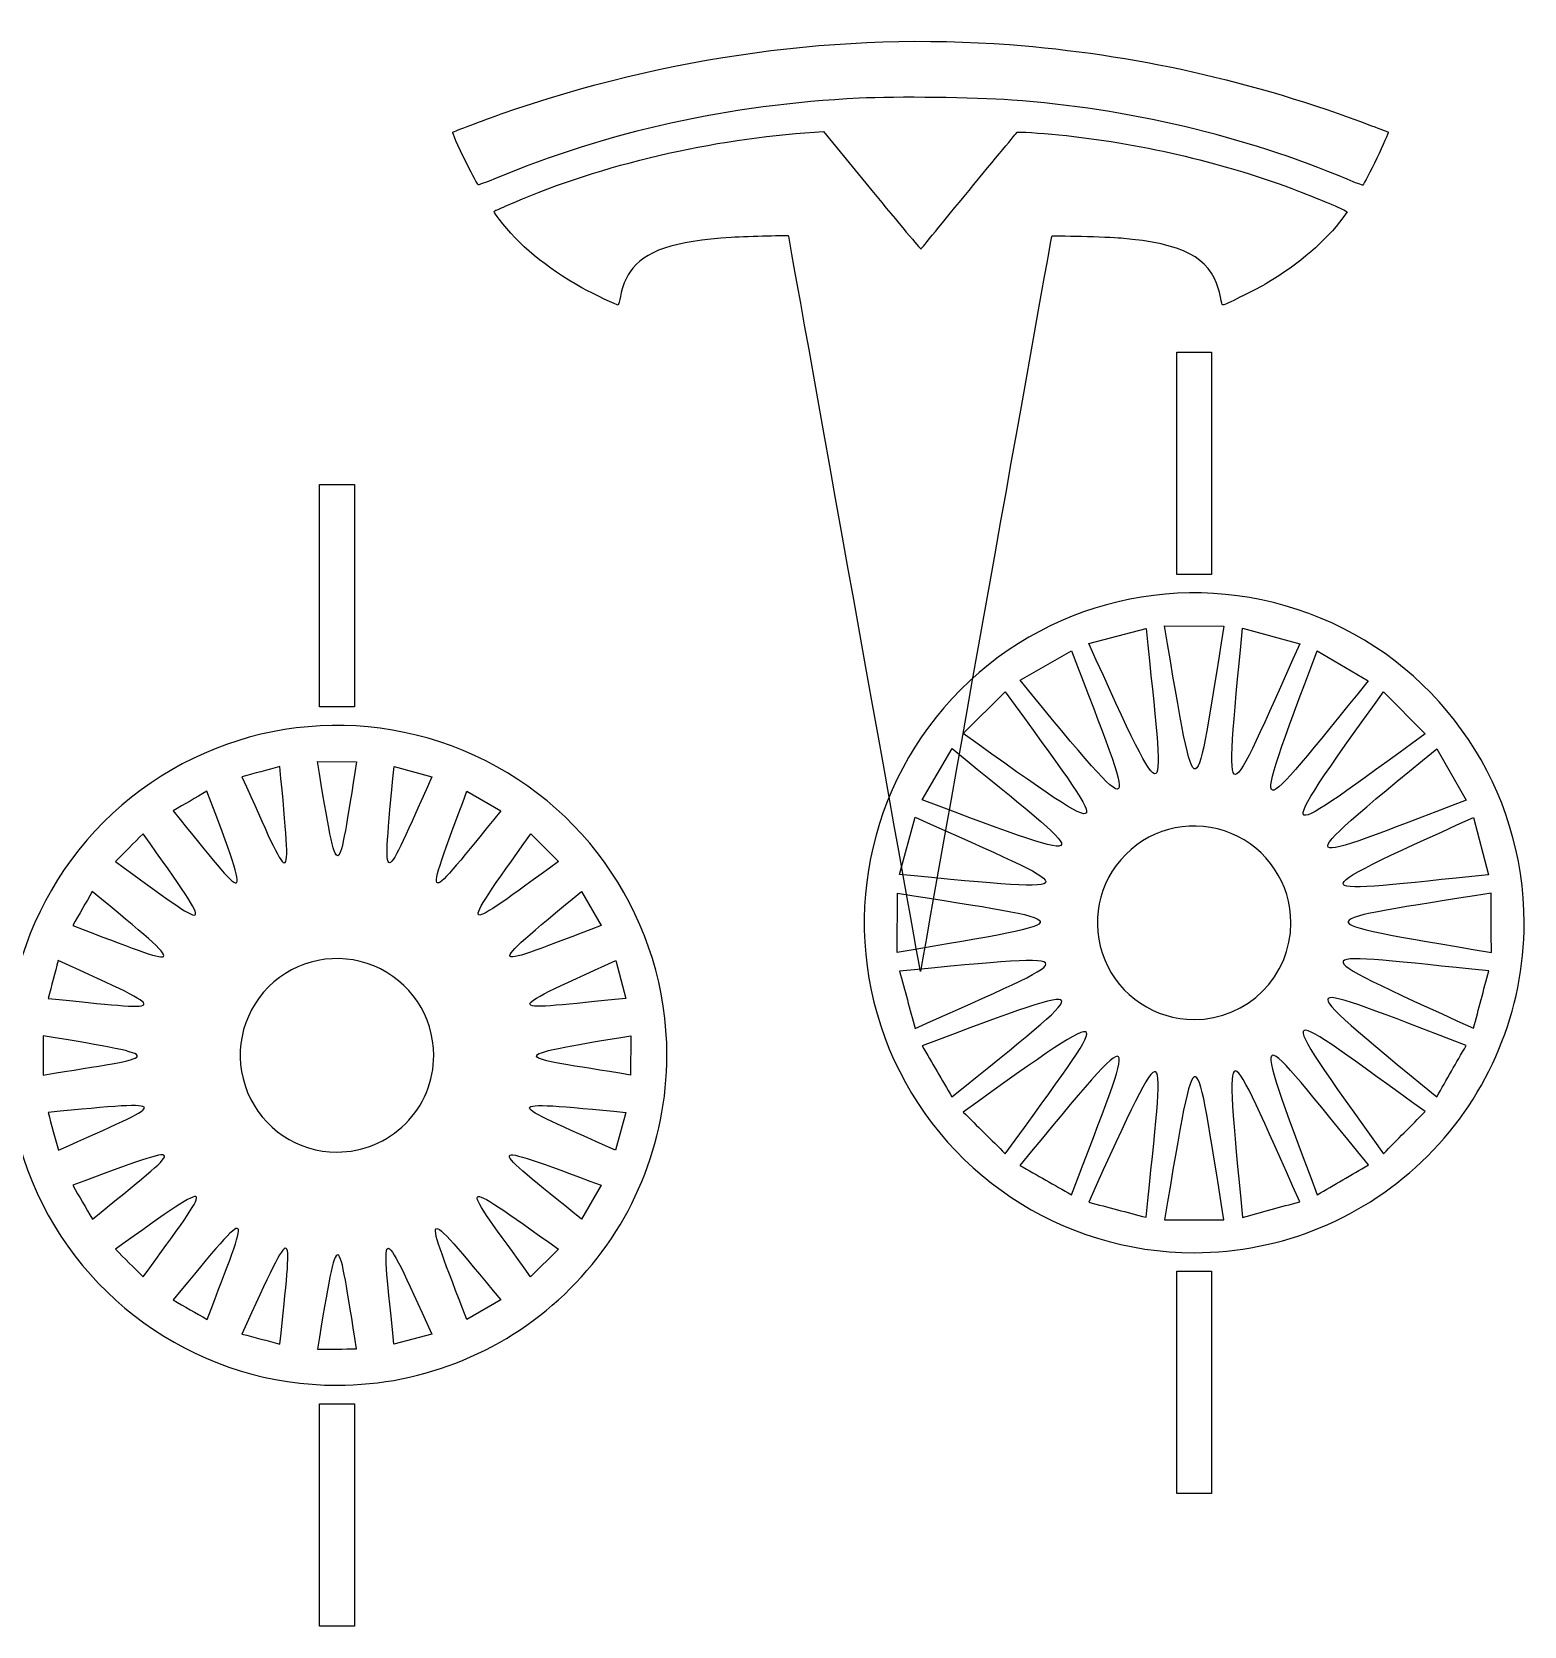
# Model space of a CAD drawing. Extents: x -459 to 930, y -131 to 300.
# Drawn here: x -210.8 to -20.7, y 54.6 to 257.7 of the extents above; entities that cross this region are included whole.
import ezdxf

# ---------------------------------------------------------------- set-up
doc = ezdxf.new("R2010")
doc.units = 0
doc.layers.add('Ebene_1', color=7, linetype='CONTINUOUS')

msp = doc.modelspace()

# ---------------------------------------------------------------- linework, layer by layer
at = {"layer": 'Ebene_1', "color": 7}
for points in [[(-111.14922, 244.92927), (-110, 245), (-103.83149, 237.483439)], [(-43.71985, 235.017358), (-43.29074, 234.798439), (-43.84425, 234.037418)], [(-76.210546, 179.787865), (-68.908893, 181.711906)], [(-66.551351, 182.031299), (-59.000518, 181.999973)], [(-56.626854, 181.719045), (-49.341417, 179.734488)], [(-84.961596, 175.096496), (-78.406724, 178.844783)], [(-47.121668, 178.848195), (-40.598121, 175.04565)], [(-92.200347, 168.300133), (-86.83895, 173.617229)], [(-38.682491, 173.615749), (-33.365394, 168.254352)], [(-174.479049, 164.74049), (-169.479049, 164.71989)], [(-97.433171, 159.861258), (-93.630626, 166.384805)], [(-31.886128, 166.376771), (-28.13784, 159.821899)], [(-164.706878, 164.11217), (-159.88258, 162.798177)], [(-155.430464, 160.976046), (-151.110639, 158.458206)], [(-100.303718, 150.355769), (-98.319162, 157.641207)], [(-27.194758, 157.62534), (-25.270717, 150.323687)], [(-147.281218, 155.545665), (-143.760249, 151.995564)], [(-140.818833, 148.184874), (-138.336673, 143.844449)], [(-100.616199, 140.431273), (-100.584874, 147.982105)], [(-136.476813, 139.407555), (-135.202616, 134.572593)], [(-97.55849, 138.48645), (-97.64519, 137.99392), (-97.71783, 138.377)], [(-134.55399, 129.805449), (-134.57459, 124.805449)], [(-135.182063, 120.033278), (-136.496056, 115.20898)], [(-138.325784, 110.755864), (-140.843624, 106.436039)], [(-143.755935, 102.607618), (-147.306036, 99.086649)], [(-151.110526, 96.141233), (-155.450951, 93.659073)], [(-159.887845, 91.799213), (-164.722807, 90.525016)]]:
    msp.add_lwpolyline(points, dxfattribs=at)
for points in [[(-43.29015, 238.931173)], [(-60.563519, 216.920251), (-60.563519, 188.582857), (-65.002034, 188.582857), (-65.002034, 216.920251)], [(-169.7634, 200.034364), (-169.7634, 171.69697), (-174.20192, 171.69697), (-174.20192, 200.034364)], [(-66.551351, 182.031299)], [(-56.626854, 181.719045)], [(-76.210546, 179.787865)], [(-47.121668, 178.848195)], [(-84.961596, 175.096496)], [(-38.682491, 173.615749)], [(-92.200347, 168.300133)], [(-174.479049, 164.74049)], [(-31.886128, 166.376771)], [(-179.262362, 164.105922)], [(-164.706878, 164.11217)], [(-188.539226, 160.969613)], [(-155.430464, 160.976046)], [(-97.433171, 159.861258)], [(-27.194758, 157.62534)], [(-196.688126, 155.53981)], [(-147.281218, 155.545665)], [(-100.303718, 150.355769)], [(-203.154164, 148.184564)], [(-140.818833, 148.184874)], [(-50.453621, 144.197716)], [(-20.749801, 144.197716)], [(-100.616199, 140.431273)], [(-24.919939, 140.431273)], [(-207.488772, 139.407795)], [(-136.476813, 139.407555)], [(-100.311744, 138.03371)], [(-27.186733, 130.764139)], [(-209.41139, 129.805449)], [(-134.55399, 129.805449)], [(-97.440981, 128.528641)], [(-159.653326, 127.3118)], [(-129.949509, 127.3118)], [(-31.878317, 122.013128)], [(-208.783522, 120.033038)], [(-135.182063, 120.033278)], [(-92.207846, 120.090394)], [(-38.674992, 114.774777)], [(-84.969798, 113.293341)], [(-205.647213, 110.756174)], [(-138.325784, 110.755864)], [(-76.218485, 108.602059)], [(-47.113466, 109.541642)], [(-66.551351, 106.335039)], [(-56.618916, 106.67088)], [(-200.21341, 102.613474)], [(-143.755935, 102.607618)], [(-60.563519, 99.812557), (-60.563519, 71.47516), (-65.002034, 71.47516), (-65.002034, 99.812557)], [(-192.859164, 96.147666)], [(-151.110526, 96.141233)], [(-184.081395, 91.805461)], [(-159.887845, 91.799213)], [(-174.479049, 89.88309)], [(-169.7634, 82.92668), (-169.7634, 54.58929), (-174.20192, 54.58929), (-174.20192, 82.92668)]]:
    msp.add_lwpolyline(points, close=True, dxfattribs=at)
for points in [[(-151.04379, 247.256592), (-130.01591, 254.646751), (-107.55869, 257.709237), (-86.30404, 256.08514)], [(-86.30404, 256.08514), (-70.40685, 254.870409), (-55.4245, 251.517069), (-40.17348, 245.760217)], [(-105.46914, 249.249402), (-122.06458, 248.43116), (-137.3327, 245.04911), (-152.00625, 238.940952)], [(-86.03042, 249.027144), (-90.79075, 249.372441), (-100.68032, 249.485516), (-105.46914, 249.249402)], [(-43.29015, 238.931173), (-56.36219, 244.444233), (-71.21357, 247.952386), (-86.03042, 249.027144)], [(-157.20863, 244.927603), (-157.11363, 245.022563), (-153.28685, 246.468282), (-151.04379, 247.256592)], [(-155.39069, 240.838803), (-156.69407, 243.468627), (-157.30148, 244.834758), (-157.20863, 244.927603)], [(-149.40204, 235.98041), (-138.36665, 240.781283), (-124.02228, 244.137001), (-111.14922, 244.92927)], [(-91.46055, 237.506119), (-88.14095, 241.551452), (-85.37421, 244.892611), (-85.31226, 244.930914)], [(-85.31226, 244.930914), (-85.18298, 245.010804), (-82.4222, 244.832744), (-80.01067, 244.588983)], [(-80.01067, 244.588983), (-69.84087, 243.560989), (-59.62688, 241.2077), (-50.34969, 237.75511)], [(-38.06561, 244.937556), (-37.94094, 244.812895), (-40.99042, 238.446952), (-41.2994, 238.186829)], [(-40.17348, 245.760217), (-39.038, 245.331603), (-38.08945, 244.961409), (-38.06561, 244.937556)], [(-153.9842, 238.22948), (-154.0611, 238.25908), (-154.69406, 239.433191), (-155.39069, 240.838803)], [(-152.00625, 238.940952), (-153.0172, 238.520119), (-153.90728, 238.199971), (-153.9842, 238.22948)], [(-50.34969, 237.75511), (-48.16023, 236.940278), (-44.63837, 235.485948), (-43.71985, 235.017358)], [(-41.2994, 238.186829), (-41.3408, 238.151929), (-42.23671, 238.48688), (-43.29015, 238.931173)], [(-151.56368, 235.048709), (-151.33795, 235.142109), (-150.3652, 235.56139), (-149.40204, 235.98041)], [(-103.83149, 237.483439), (-100.43881, 233.349329), (-97.62544, 230.00829), (-97.57958, 230.05891)], [(-97.57958, 230.05891), (-97.53378, 230.10941), (-94.78013, 233.46078), (-91.46055, 237.506119)], [(-151.97411, 234.79273), (-151.97411, 234.84013), (-151.78941, 234.95529), (-151.56368, 235.048709)], [(-151.32554, 233.8459), (-151.68226, 234.319301), (-151.97411, 234.74538), (-151.97411, 234.79273)], [(-140.78192, 225.11596), (-145.32825, 227.66835), (-148.89748, 230.623611), (-151.32554, 233.8459)], [(-43.84425, 234.037418), (-45.99535, 231.079929), (-49.36761, 228.17355), (-53.54381, 225.677849)], [(-114.43272, 231.695531), (-114.43272, 231.779731), (-119.31287, 231.656431), (-121.76587, 231.5101)], [(-97.71783, 138.377), (-97.90985, 139.38972), (-114.43272, 231.636201), (-114.43272, 231.695531)], [(-80.95173, 231.645598), (-80.99723, 231.595698), (-94.67242, 154.88213), (-97.55849, 138.48645)], [(-72.07553, 231.413169), (-73.77883, 231.557709), (-80.86273, 231.743208), (-80.95173, 231.645598)], [(-121.76587, 231.5101), (-129.06587, 231.07476), (-132.82047, 229.796399), (-134.63516, 227.12837)], [(-59.67235, 224.949118), (-60.83062, 228.96576), (-64.2529, 230.74933), (-72.07553, 231.413169)], [(-134.63516, 227.12837), (-135.30423, 226.144689), (-135.58354, 225.443289), (-135.87556, 224.013981)], [(-53.54381, 225.677849), (-54.69235, 224.991478), (-58.4944, 223.083178), (-59.0128, 222.932869)], [(-136.13934, 222.909991), (-136.22824, 222.821091), (-139.26193, 224.26261), (-140.78192, 225.11596)], [(-135.87556, 224.013981), (-135.99419, 223.433221), (-136.1129, 222.936431), (-136.13934, 222.909991)], [(-59.32658, 223.443168), (-59.36968, 223.76138), (-59.52526, 224.43906), (-59.67235, 224.949118)], [(-59.0128, 222.932869), (-59.22673, 222.870769), (-59.25541, 222.917359), (-59.32658, 223.443168)], [(-46.697552, 183.03127), (-62.404258, 189.537201), (-80.483459, 185.941024), (-92.504852, 173.919632)], [(-20.749801, 144.197716), (-20.749801, 161.198533), (-30.990845, 176.525339), (-46.697552, 183.03127)], [(-68.908893, 181.711906), (-66.518848, 158.352635), (-65.573174, 156.363857), (-76.210546, 179.787865)], [(-59.000518, 181.999973), (-62.737734, 158.818064), (-62.339016, 156.652293), (-66.551351, 182.031299)], [(-49.341417, 179.734488), (-58.951209, 158.309742), (-59.12662, 156.114572), (-56.626854, 181.719045)], [(-78.406724, 178.844783), (-70.052291, 156.900063), (-68.624106, 155.22381), (-84.961596, 175.096496)], [(-40.598121, 175.04565), (-55.425597, 156.838145), (-56.163183, 154.763174), (-47.121668, 178.848195)], [(-92.504852, 173.919632), (-104.526244, 161.898239), (-108.122421, 143.819038), (-101.61649, 128.112332)], [(-86.83895, 173.617229), (-73.089471, 154.582528), (-71.276103, 153.333032), (-92.200347, 168.300133)], [(-33.365394, 168.254352), (-52.400096, 154.504873), (-53.649591, 152.691506), (-38.682491, 173.615749)], [(-155.897257, 166.145349), (-171.603962, 172.651279), (-189.683161, 169.055103), (-201.704552, 157.033712)], [(-169.479049, 164.71989), (-171.953753, 149.46425), (-171.689731, 148.03899), (-174.479049, 164.74049)], [(-129.949509, 127.3118), (-129.949509, 144.312615), (-140.190553, 159.639419), (-155.897257, 166.145349)], [(-93.630626, 166.384805), (-75.423121, 151.557329), (-73.34815, 150.819743), (-97.433171, 159.861258)], [(-28.13784, 159.821899), (-50.082561, 151.467466), (-51.758813, 150.039281), (-31.886128, 166.376771)], [(-179.262362, 164.105922), (-180.87043, 163.667795), (-182.478573, 163.229958), (-184.086661, 162.791929)], [(-184.086661, 162.791929), (-177.747922, 148.69701), (-177.633972, 147.251321), (-179.262362, 164.105922)], [(-159.88258, 162.798177), (-166.22141, 148.702858), (-166.335269, 147.257828), (-164.706878, 164.11217)], [(-188.539226, 160.969613), (-189.979103, 160.130216), (-191.419128, 159.291081), (-192.859051, 158.451773)], [(-192.859051, 158.451773), (-183.088267, 146.477722), (-182.604028, 145.110788), (-188.539226, 160.969613)], [(-151.110639, 158.458206), (-160.881615, 146.483792), (-161.365595, 145.11747), (-155.430464, 160.976046)], [(-201.704552, 157.033712), (-213.725943, 145.012321), (-217.322119, 126.933122), (-210.816189, 111.226417)], [(-98.319162, 157.641207), (-76.894415, 148.031415), (-74.699245, 147.856004), (-100.303718, 150.355769)], [(-58.064712, 155.588518), (-62.671861, 157.496862), (-67.974919, 156.442018), (-71.501079, 152.915859)], [(-25.270717, 150.323687), (-48.629988, 147.933642), (-50.618767, 146.987968), (-27.194758, 157.62534)], [(-196.688126, 155.53981), (-197.86169, 154.356347), (-199.035464, 153.173097), (-200.209095, 151.989708)], [(-200.209095, 151.989708), (-187.672124, 142.952519), (-186.850596, 141.757492), (-196.688126, 155.53981)], [(-143.760249, 151.995564), (-156.2975, 142.958075), (-157.118619, 141.763572), (-147.281218, 155.545665)], [(-50.453621, 144.197716), (-50.453621, 149.184459), (-53.457563, 153.680174), (-58.064712, 155.588518)], [(-71.501079, 152.915859), (-75.027238, 149.389699), (-76.082082, 144.086641), (-74.173738, 139.479492)], [(-203.154164, 148.184564), (-203.981436, 146.737687), (-204.808968, 145.290962), (-205.636324, 143.844139)], [(-205.636324, 143.844139), (-191.187554, 138.359693), (-190.084724, 137.418012), (-203.154164, 148.184564)], [(-138.336673, 143.844449), (-152.785791, 138.359785), (-153.888091, 137.418505), (-140.818833, 148.184874)], [(-100.584874, 147.982105), (-77.402965, 144.24489), (-75.237194, 144.643608), (-100.616199, 140.431273)], [(-24.951325, 147.982105), (-48.164877, 144.244867), (-50.334658, 144.643707), (-24.919939, 140.431273)], [(-24.919932, 140.431273), (-24.930372, 142.948219), (-24.940813, 145.465166), (-24.951325, 147.982105)], [(-62.782936, 131.868401), (-55.973644, 131.868401), (-50.453621, 137.388424), (-50.453621, 144.197716)], [(-33.061021, 114.475801), (-25.178279, 122.358543), (-20.749801, 133.049836), (-20.749801, 144.197716)], [(-167.264416, 138.702601), (-171.871565, 140.610944), (-177.174622, 139.556101), (-180.700782, 136.029942)], [(-98.327129, 130.748288), (-76.871823, 140.366291), (-74.672748, 140.542622), (-100.311744, 138.03371)], [(-25.26275, 138.065807), (-48.652592, 140.46402), (-50.645212, 141.410851), (-27.186733, 130.764139)], [(-207.488772, 139.407795), (-207.913376, 137.796105), (-208.33827, 136.184494), (-208.762969, 134.572834)], [(-208.762969, 134.572834), (-193.387041, 133.014886), (-192.078063, 132.390726), (-207.488772, 139.407795)], [(-159.653326, 127.3118), (-159.653326, 132.298542), (-162.657267, 136.794257), (-167.264416, 138.702601)], [(-135.202616, 134.572593), (-150.578935, 133.014525), (-151.887297, 132.390615), (-136.476813, 139.407555)], [(-74.173738, 139.479492), (-72.265394, 134.872343), (-67.769679, 131.868401), (-62.782936, 131.868401)], [(-28.130082, 128.568031), (-50.102217, 136.938265), (-51.781882, 138.368561), (-31.878317, 122.013128)], [(-100.31175, 138.033708), (-99.650232, 135.605226), (-98.988714, 133.176744), (-98.327129, 130.748288)], [(-93.638384, 122.005124), (-75.403487, 136.848442), (-73.324982, 137.587927), (-97.440981, 128.528641)], [(-27.186726, 130.764137), (-26.545377, 133.198023), (-25.904028, 135.63191), (-25.26275, 138.065807)], [(-180.700782, 136.029942), (-184.226941, 132.503782), (-185.281784, 127.200725), (-183.373441, 122.593576)], [(-86.846406, 114.77334), (-73.074568, 133.830433), (-71.258278, 135.082677), (-92.207846, 120.090394)], [(-33.357938, 120.136217), (-52.415031, 133.908055), (-53.667275, 135.724345), (-38.674992, 114.774777)], [(-78.414895, 109.545106), (-70.044661, 131.517241), (-68.614365, 133.196906), (-84.969798, 113.293341)], [(-68.916816, 106.678077), (-66.518603, 130.067918), (-65.571773, 132.060539), (-76.218485, 108.602059)], [(-49.333494, 108.655495), (-58.951497, 130.1108), (-59.127828, 132.309876), (-56.618916, 106.67088)], [(-40.589949, 113.344239), (-55.433267, 131.579137), (-56.172752, 133.657641), (-47.113466, 109.541642)], [(-59.000518, 106.366424), (-62.737756, 129.579976), (-62.338916, 131.749758), (-66.551351, 106.335039)], [(-209.41139, 129.805449), (-209.40439, 128.13878), (-209.39769, 126.472113), (-209.39079, 124.805449)], [(-209.39079, 124.805449), (-194.13556, 127.280168), (-192.70964, 127.016064), (-209.41139, 129.805449)], [(-134.57459, 124.805449), (-149.83023, 127.280153), (-151.25549, 127.016131), (-134.55399, 129.805449)], [(-101.61649, 128.112332), (-95.110559, 112.405625), (-79.783753, 102.164581), (-62.782936, 102.164581)], [(-97.440987, 128.528638), (-96.173473, 126.354119), (-94.905958, 124.1796), (-93.638384, 122.005124)], [(-31.878311, 122.013125), (-30.628879, 124.198084), (-29.379448, 126.383042), (-28.130082, 128.568031)], [(-163.264498, 118.593658), (-160.952304, 120.905853), (-159.653326, 124.041863), (-159.653326, 127.3118)], [(-142.260728, 97.589888), (-134.377987, 105.472629), (-129.949509, 116.163921), (-129.949509, 127.3118)], [(-183.373441, 122.593576), (-181.465097, 117.986427), (-176.969382, 114.982486), (-171.98264, 114.982486)], [(-207.469529, 115.208739), (-193.37461, 121.547478), (-191.928921, 121.661428), (-208.783522, 120.033038)], [(-208.783522, 120.033038), (-208.345395, 118.42497), (-207.907558, 116.816827), (-207.469529, 115.208739)], [(-136.496056, 115.20898), (-150.591375, 121.54781), (-152.036405, 121.661669), (-135.182063, 120.033278)], [(-92.207851, 120.090389), (-90.420718, 118.318021), (-88.633585, 116.545652), (-86.846406, 114.77334)], [(-38.674987, 114.774773), (-36.902619, 116.561906), (-35.13025, 118.349039), (-33.357938, 120.136217)], [(-171.98264, 114.982486), (-168.712703, 114.982486), (-165.576693, 116.281464), (-163.264498, 118.593658)], [(-203.129373, 106.436349), (-191.155322, 116.207133), (-189.788388, 116.691372), (-205.647213, 110.756174)], [(-140.843624, 106.436039), (-152.818038, 116.207015), (-154.18436, 116.690995), (-138.325784, 110.755864)], [(-62.782936, 102.164581), (-51.635056, 102.164581), (-40.943763, 106.593059), (-33.061021, 114.475801)], [(-196.663308, 99.092505), (-187.626119, 111.629476), (-186.431092, 112.451004), (-200.21341, 102.613474)], [(-147.306036, 99.086649), (-156.343525, 111.6239), (-157.538028, 112.445019), (-143.755935, 102.607618)], [(-84.969801, 113.293335), (-82.784843, 112.043903), (-80.599884, 110.794471), (-78.414895, 109.545106)], [(-47.113462, 109.541636), (-44.938944, 110.809151), (-42.764425, 112.076666), (-40.589949, 113.344239)], [(-210.816189, 111.226417), (-204.310259, 95.519713), (-188.983455, 85.278669), (-171.98264, 85.278669)], [(-205.647213, 110.756174), (-204.807816, 109.316297), (-203.968681, 107.876272), (-203.129373, 106.436349)], [(-188.518739, 93.665506), (-183.034293, 108.114276), (-182.092612, 109.217106), (-192.859164, 96.147666)], [(-155.450951, 93.659073), (-160.935615, 108.108191), (-161.876895, 109.210491), (-151.110526, 96.141233)], [(-76.218486, 108.602053), (-73.7846, 107.960703), (-71.350714, 107.319354), (-68.916816, 106.678077)], [(-56.618914, 106.670873), (-54.190432, 107.332391), (-51.76195, 107.993909), (-49.333494, 108.655495)], [(-179.246434, 90.531264), (-177.688486, 105.907192), (-177.064326, 107.21617), (-184.081395, 91.805461)], [(-169.479049, 89.90369), (-171.953768, 105.15892), (-171.689664, 106.58484), (-174.479049, 89.88309)], [(-164.722807, 90.525016), (-166.280875, 105.901335), (-166.904785, 107.209697), (-159.887845, 91.799213)], [(-66.551351, 106.335032), (-64.034404, 106.345472), (-61.517457, 106.355912), (-59.000518, 106.366424)], [(-200.21341, 102.613474), (-199.029947, 101.43991), (-197.846697, 100.266136), (-196.663308, 99.092505)], [(-171.98264, 85.278669), (-160.834761, 85.278669), (-150.143469, 89.707147), (-142.260728, 97.589888)], [(-192.859164, 96.147666), (-191.412287, 95.320394), (-189.965562, 94.492862), (-188.518739, 93.665506)], [(-184.081395, 91.805461), (-182.469705, 91.380857), (-180.858094, 90.955963), (-179.246434, 90.531264)], [(-174.479049, 89.88309), (-172.81238, 89.89009), (-171.145713, 89.89679), (-169.479049, 89.90369)]]:
    msp.add_open_spline(points, degree=3, dxfattribs=at)

doc.saveas('drawing.dxf')
